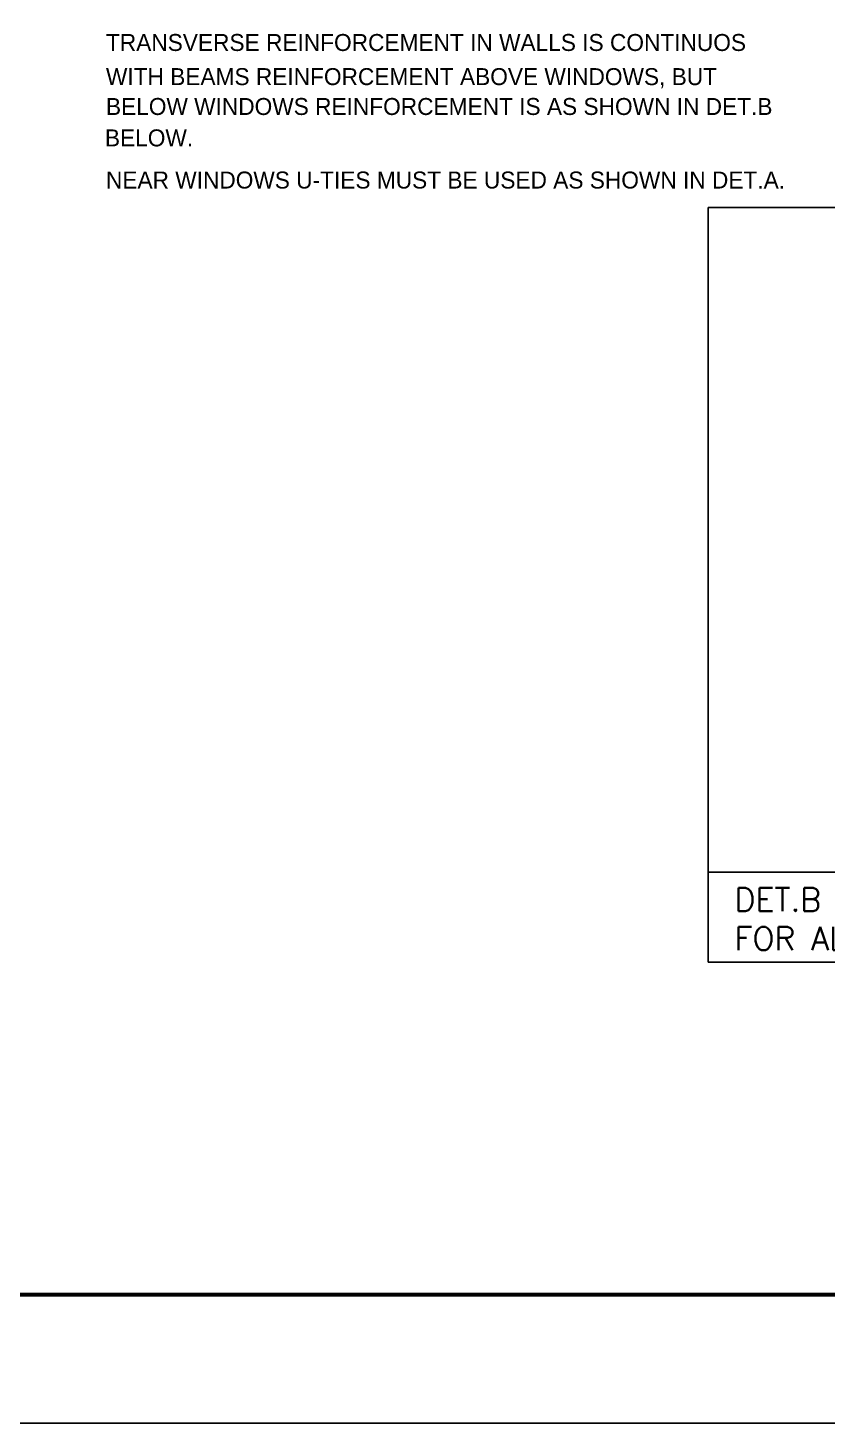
# Model space of a CAD drawing. Extents: x 166525 to 167198, y 178739 to 179747.
# Drawn here: x 166637.36 to 166644.91, y 179593.72 to 179606.88 of the extents above; entities that cross this region are included whole.
import ezdxf

# ---------------------------------------------------------------- set-up
doc = ezdxf.new("R2010")
doc.units = 0
doc.header["$MEASUREMENT"] = 0
doc.layers.get('0').update_dxf_attribs({"linetype": 'CONTINUOUS'})
for name, color, linetype in [('COVER', 7, 'CONTINUOUS'), ('FRAM-TXT', 4, 'CONTINUOUS'), ('MHATCH', 8, 'CONTINUOUS')]:
    doc.layers.add(name, color=color, linetype=linetype)
doc.layers.add('TTEXT', color=4, linetype='CONTINUOUS', lineweight=25)
doc.styles.add('ROMANS', font='romans.shx')

msp = doc.modelspace()

# ---------------------------------------------------------------- linework, layer by layer
for p, q in [((166643.78436, 179605.18643), (166649.87499, 179605.18643)), ((166643.78436, 179605.18643), (166643.78436, 179598.0692)), ((166643.78436, 179598.91809), (166649.87499, 179598.91809)), ((166643.78436, 179598.0692), (166649.85662, 179598.0692))]:
    msp.add_line(p, q)
at = {"layer": 'COVER', "flags": 128}
msp.add_lwpolyline([(166613.8318, 179636.04424), (166673.75305, 179636.04424), (166673.75305, 179593.72174), (166613.8318, 179593.72174)], close=True, dxfattribs=at)
at = {"layer": 'MHATCH', "const_width": 0.03562, "flags": 128}
msp.add_lwpolyline([(166615.3993, 179634.83299), (166672.18555, 179634.83299), (166672.18555, 179594.93299), (166615.3993, 179594.93299)], close=True, dxfattribs=at)

# ---------------------------------------------------------------- texts
at = {"layer": 'FRAM-TXT', "linetype": 'Continuous'}
for s, p in [('TRANSVERSE REINFORCEMENT IN WALLS IS CONTINUOS ', (166638.10157, 179606.66309, 112.45284)), ('WITH BEAMS REINFORCEMENT ABOVE WINDOWS, BUT ', (166638.10157, 179606.34117, 112.45284)), ('BELOW WINDOWS REINFORCEMENT IS AS SHOWN IN DET.B', (166638.10157, 179606.05948, 112.45284)), (' BELOW.', (166638.03237, 179605.76343, 112.45284)), ('NEAR WINDOWS U-TIES MUST BE USED AS SHOWN IN DET.A.', (166638.10157, 179605.36579, 112.45284))]:
    msp.add_text(s, height=0.16, dxfattribs=at).set_placement(p)
at = {"layer": 'TTEXT', "style": 'ROMANS'}
for s, height, p in [('DET.B', 0.219392, (166644.03244, 179598.54943)), ('FOR ALL WALLS NEAR OPENINGS', 0.2193918, (166644.03244, 179598.18235))]:
    msp.add_text(s, height=height, dxfattribs=at).set_placement(p)

doc.saveas('drawing.dxf')
